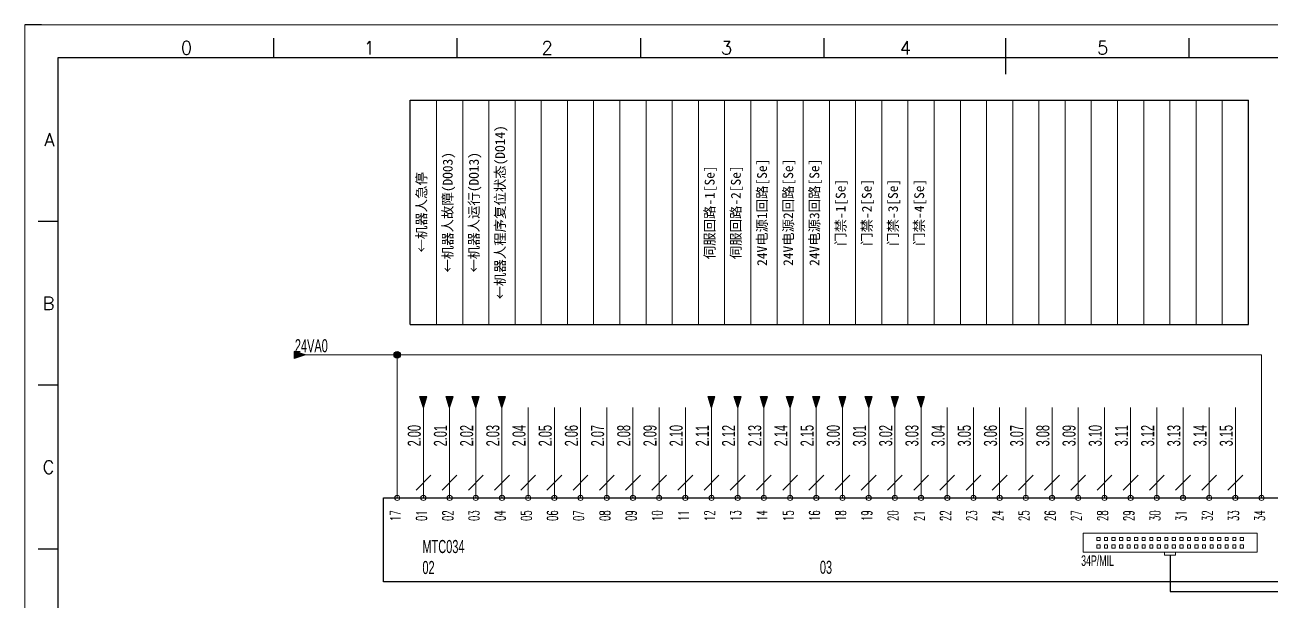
# Model space of a CAD drawing. Extents: x 49673 to 52330, y -5620 to -4375.
# Drawn here: x 50010.3 to 50200.6, y -5244.4 to -5156.4 of the extents above; entities that cross this region are included whole.
import ezdxf
from ezdxf.enums import TextEntityAlignment as Align

# ---------------------------------------------------------------- set-up
doc = ezdxf.new("R2010")
doc.units = 0
doc.header["$MEASUREMENT"] = 0
doc.layers.add('AE_BOR', color=1, linetype='Continuous')
doc.layers.add('细实线层', color=7, linetype='Continuous')
doc.layers.add('Dimension', color=3, linetype='Continuous', lineweight=13)
doc.styles.get("Standard").update_dxf_attribs({"font": 'txt.shx'})
doc.styles.add('WD', font='simplex.shx', dxfattribs={"bigfont": 'gbcbig.shx'})
doc.styles.add('样式 8', font='arial.ttf')

# ---------------------------------------------------------------- blocks, each defined once
blk = doc.blocks.new('电控横A4')
for p, q in [((292, -5), (5, -5)), ((5, -5), (5, -205))]:
    blk.add_line(p, q)
at = {"layer": 'AE_BOR', "lineweight": 30}
blk.add_line((2.53, 0), (0, 0), dxfattribs=at)
at = {"layer": 'AE_BOR', "color": 1, "lineweight": 15}
for p, q in [((0, 0), (297, 0)), ((0, -210), (0, 0))]:
    blk.add_line(p, q, dxfattribs=at)
at = {"layer": 'AE_BOR'}
for p, q in [((38.03, -5), (38.03, -2)), ((66.03, -5), (66.03, -2)), ((94.03, -5), (94.03, -2)), ((122.03, -5), (122.03, -2)), ((149.78, -5), (149.78, -2)), ((177.78, -5), (177.78, -2)), ((5, -30), (2, -30)), ((5, -55), (2, -55)), ((5, -80), (2, -80))]:
    blk.add_line(p, q, dxfattribs=at)
at = {"layer": 'AE_BOR', "color": 2, "lineweight": 30}
blk.add_line((149.78, -7.5), (149.78, -2.5), dxfattribs=at)
at = {"layer": 'AE_BOR', "style": 'WD'}
for s, p in [('0', (24.67, -4.5)), ('1', (52.6, -4.5)), ('2', (79.75, -4.5)), ('3', (107.15, -4.5)), ('4', (134.45, -4.5)), ('5', (164.59, -4.5))]:
    blk.add_text(s, height=2, dxfattribs=at).set_placement(p, align=Align.CENTER)
for s, p in [('A', (4.5, -17.5)), ('B', (4.5, -42.5)), ('C', (4.5, -67.5))]:
    blk.add_text(s, height=2, dxfattribs=at).set_placement(p, align=Align.MIDDLE_RIGHT)

msp = doc.modelspace()

# ---------------------------------------------------------------- hatches: boundary and pattern name
for points in [[(50053.05, -5206.8), (50051.4, -5206.27), (50051.4, -5207.33)], [(50071.12, -5214.8), (50070.59, -5213.15), (50071.65, -5213.15)], [(50075.12, -5214.8), (50074.59, -5213.15), (50075.65, -5213.15)], [(50079.12, -5214.8), (50078.59, -5213.15), (50079.65, -5213.15)], [(50083.12, -5214.8), (50082.59, -5213.15), (50083.65, -5213.15)], [(50115.12, -5214.8), (50114.59, -5213.15), (50115.65, -5213.15)], [(50119.12, -5214.8), (50118.59, -5213.15), (50119.65, -5213.15)], [(50123.12, -5214.8), (50122.59, -5213.15), (50123.65, -5213.15)], [(50127.12, -5214.8), (50126.59, -5213.15), (50127.65, -5213.15)], [(50131.12, -5214.8), (50130.59, -5213.15), (50131.65, -5213.15)], [(50135.12, -5214.8), (50134.59, -5213.15), (50135.65, -5213.15)], [(50139.12, -5214.8), (50138.59, -5213.15), (50139.65, -5213.15)], [(50143.12, -5214.8), (50142.59, -5213.15), (50143.65, -5213.15)], [(50147.12, -5214.8), (50146.59, -5213.15), (50147.65, -5213.15)]]:
    msp.add_hatch(color=256).paths.add_polyline_path(points)
at = {"lineweight": -2}
h = msp.add_hatch(color=0, dxfattribs=at)
edge = h.paths.add_edge_path()
edge.add_arc((50067.12, -5206.8), 0.5, 0, 360)

# ---------------------------------------------------------------- linework, layer by layer
for p, q in [((50053.05, -5206.8), (50051.4, -5206.27)), ((50053.05, -5206.8), (50051.4, -5207.33)), ((50071.12, -5214.8), (50070.59, -5213.15)), ((50071.12, -5214.8), (50071.65, -5213.15)), ((50075.12, -5214.8), (50074.59, -5213.15)), ((50075.12, -5214.8), (50075.65, -5213.15)), ((50079.12, -5214.8), (50078.59, -5213.15)), ((50079.12, -5214.8), (50079.65, -5213.15)), ((50083.12, -5214.8), (50082.59, -5213.15)), ((50083.12, -5214.8), (50083.65, -5213.15)), ((50115.12, -5214.8), (50114.59, -5213.15)), ((50115.12, -5214.8), (50115.65, -5213.15)), ((50119.12, -5214.8), (50118.59, -5213.15)), ((50119.12, -5214.8), (50119.65, -5213.15)), ((50123.12, -5214.8), (50122.59, -5213.15)), ((50123.12, -5214.8), (50123.65, -5213.15)), ((50127.12, -5214.8), (50126.59, -5213.15)), ((50127.12, -5214.8), (50127.65, -5213.15)), ((50131.12, -5214.8), (50130.59, -5213.15)), ((50131.12, -5214.8), (50131.65, -5213.15)), ((50135.12, -5214.8), (50134.59, -5213.15)), ((50135.12, -5214.8), (50135.65, -5213.15)), ((50139.12, -5214.8), (50138.59, -5213.15)), ((50139.12, -5214.8), (50139.65, -5213.15)), ((50143.12, -5214.8), (50142.59, -5213.15)), ((50143.12, -5214.8), (50143.65, -5213.15)), ((50147.12, -5214.8), (50146.59, -5213.15)), ((50147.12, -5214.8), (50147.65, -5213.15)), ((50185.15, -5237.38), (50185.15, -5242.89)), ((50185.15, -5242.89), (50215.24, -5242.89))]:
    msp.add_line(p, q)
at = {"lineweight": 0}
for p, q in [((50051.4, -5206.27), (50051.4, -5207.33)), ((50053.05, -5206.8), (50067.12, -5206.8)), ((50067.12, -5206.8), (50067.12, -5228.62)), ((50071.65, -5213.15), (50070.59, -5213.15)), ((50075.65, -5213.15), (50074.59, -5213.15)), ((50079.65, -5213.15), (50078.59, -5213.15)), ((50083.65, -5213.15), (50082.59, -5213.15)), ((50115.65, -5213.15), (50114.59, -5213.15)), ((50119.65, -5213.15), (50118.59, -5213.15)), ((50123.65, -5213.15), (50122.59, -5213.15)), ((50127.65, -5213.15), (50126.59, -5213.15)), ((50131.65, -5213.15), (50130.59, -5213.15)), ((50135.65, -5213.15), (50134.59, -5213.15)), ((50139.65, -5213.15), (50138.59, -5213.15)), ((50143.65, -5213.15), (50142.59, -5213.15)), ((50147.65, -5213.15), (50146.59, -5213.15)), ((50071.12, -5214.8), (50071.12, -5228.62)), ((50075.12, -5214.8), (50075.12, -5228.62)), ((50079.12, -5214.8), (50079.12, -5228.62)), ((50083.12, -5214.8), (50083.12, -5228.62)), ((50087.12, -5214.8), (50087.12, -5228.62)), ((50091.12, -5214.8), (50091.12, -5228.62)), ((50095.12, -5214.8), (50095.12, -5228.62)), ((50099.12, -5214.8), (50099.12, -5228.62)), ((50103.12, -5214.8), (50103.12, -5228.62)), ((50107.12, -5214.8), (50107.12, -5228.62)), ((50111.12, -5214.8), (50111.12, -5228.62)), ((50115.12, -5214.8), (50115.12, -5228.62)), ((50119.12, -5214.8), (50119.12, -5228.62)), ((50123.12, -5214.8), (50123.12, -5228.62)), ((50127.12, -5214.8), (50127.12, -5228.62)), ((50131.12, -5214.8), (50131.12, -5228.62)), ((50135.12, -5214.8), (50135.12, -5228.62)), ((50139.12, -5214.8), (50139.12, -5228.62)), ((50143.12, -5214.8), (50143.12, -5228.62)), ((50147.12, -5214.8), (50147.12, -5228.62)), ((50151.12, -5214.8), (50151.12, -5228.62)), ((50155.12, -5214.8), (50155.12, -5228.62)), ((50159.12, -5214.8), (50159.12, -5228.62)), ((50163.12, -5214.8), (50163.12, -5228.62)), ((50167.12, -5214.8), (50167.12, -5228.62)), ((50171.12, -5214.8), (50171.12, -5228.62)), ((50175.12, -5214.8), (50175.12, -5228.62)), ((50179.12, -5214.8), (50179.12, -5228.62)), ((50183.12, -5214.8), (50183.12, -5228.62)), ((50187.12, -5214.8), (50187.12, -5228.62)), ((50191.12, -5214.8), (50191.12, -5228.62)), ((50195.12, -5214.8), (50195.12, -5228.62)), ((50199.12, -5214.8), (50199.12, -5228.62))]:
    msp.add_line(p, q, dxfattribs=at)
msp.add_lwpolyline([(50065.03, -5228.62), (50202.43, -5228.62), (50202.43, -5241.42), (50065.03, -5241.42)], close=True)
for points in [[(50171.88, -5234.02), (50198.43, -5234.02), (50198.43, -5236.9), (50171.88, -5236.9)], [(50173.97, -5235.13), (50173.97, -5234.65), (50174.45, -5234.65), (50174.45, -5235.13)], [(50175.12, -5235.13), (50175.12, -5234.65), (50175.6, -5234.65), (50175.6, -5235.13)], [(50176.27, -5235.13), (50176.27, -5234.65), (50176.75, -5234.65), (50176.75, -5235.13)], [(50177.43, -5235.13), (50177.43, -5234.65), (50177.91, -5234.65), (50177.91, -5235.13)], [(50178.58, -5235.13), (50178.58, -5234.65), (50179.06, -5234.65), (50179.06, -5235.13)], [(50179.73, -5235.13), (50179.73, -5234.65), (50180.21, -5234.65), (50180.21, -5235.13)], [(50180.88, -5235.13), (50180.88, -5234.65), (50181.36, -5234.65), (50181.36, -5235.13)], [(50182.03, -5235.13), (50182.03, -5234.65), (50182.51, -5234.65), (50182.51, -5235.13)], [(50183.19, -5235.13), (50183.19, -5234.65), (50183.67, -5234.65), (50183.67, -5235.13)], [(50184.34, -5235.13), (50184.34, -5234.65), (50184.82, -5234.65), (50184.82, -5235.13)], [(50185.49, -5235.13), (50185.49, -5234.65), (50185.97, -5234.65), (50185.97, -5235.13)], [(50186.64, -5235.13), (50186.64, -5234.65), (50187.12, -5234.65), (50187.12, -5235.13)], [(50187.79, -5235.13), (50187.79, -5234.65), (50188.27, -5234.65), (50188.27, -5235.13)], [(50188.95, -5235.13), (50188.95, -5234.65), (50189.43, -5234.65), (50189.43, -5235.13)], [(50190.1, -5235.13), (50190.1, -5234.65), (50190.58, -5234.65), (50190.58, -5235.13)], [(50191.25, -5235.13), (50191.25, -5234.65), (50191.73, -5234.65), (50191.73, -5235.13)], [(50192.4, -5235.13), (50192.4, -5234.65), (50192.88, -5234.65), (50192.88, -5235.13)], [(50193.55, -5235.13), (50193.55, -5234.65), (50194.03, -5234.65), (50194.03, -5235.13)], [(50194.71, -5235.13), (50194.71, -5234.65), (50195.19, -5234.65), (50195.19, -5235.13)], [(50195.86, -5235.13), (50195.86, -5234.65), (50196.34, -5234.65), (50196.34, -5235.13)], [(50173.97, -5236.28), (50173.97, -5235.8), (50174.45, -5235.8), (50174.45, -5236.28)], [(50175.12, -5236.28), (50175.12, -5235.8), (50175.6, -5235.8), (50175.6, -5236.28)], [(50176.27, -5236.28), (50176.27, -5235.8), (50176.75, -5235.8), (50176.75, -5236.28)], [(50177.43, -5236.28), (50177.43, -5235.8), (50177.91, -5235.8), (50177.91, -5236.28)], [(50178.58, -5236.28), (50178.58, -5235.8), (50179.06, -5235.8), (50179.06, -5236.28)], [(50179.73, -5236.28), (50179.73, -5235.8), (50180.21, -5235.8), (50180.21, -5236.28)], [(50180.88, -5236.28), (50180.88, -5235.8), (50181.36, -5235.8), (50181.36, -5236.28)], [(50182.03, -5236.28), (50182.03, -5235.8), (50182.51, -5235.8), (50182.51, -5236.28)], [(50183.19, -5236.28), (50183.19, -5235.8), (50183.67, -5235.8), (50183.67, -5236.28)], [(50184.31, -5237.38), (50184.31, -5236.9), (50185.99, -5236.9), (50185.99, -5237.38)], [(50184.34, -5236.28), (50184.34, -5235.8), (50184.82, -5235.8), (50184.82, -5236.28)], [(50185.49, -5236.28), (50185.49, -5235.8), (50185.97, -5235.8), (50185.97, -5236.28)], [(50186.64, -5236.28), (50186.64, -5235.8), (50187.12, -5235.8), (50187.12, -5236.28)], [(50187.79, -5236.28), (50187.79, -5235.8), (50188.27, -5235.8), (50188.27, -5236.28)], [(50188.95, -5236.28), (50188.95, -5235.8), (50189.43, -5235.8), (50189.43, -5236.28)], [(50190.1, -5236.28), (50190.1, -5235.8), (50190.58, -5235.8), (50190.58, -5236.28)], [(50191.25, -5236.28), (50191.25, -5235.8), (50191.73, -5235.8), (50191.73, -5236.28)], [(50192.4, -5236.28), (50192.4, -5235.8), (50192.88, -5235.8), (50192.88, -5236.28)], [(50193.55, -5236.28), (50193.55, -5235.8), (50194.03, -5235.8), (50194.03, -5236.28)], [(50194.71, -5236.28), (50194.71, -5235.8), (50195.19, -5235.8), (50195.19, -5236.28)], [(50195.86, -5236.28), (50195.86, -5235.8), (50196.34, -5235.8), (50196.34, -5236.28)]]:
    msp.add_lwpolyline(points, close=True, dxfattribs=at)
at = {"color": 0, "lineweight": -2}
msp.add_circle((50067.12, -5206.8), 0.5, dxfattribs=at)
at = {"lineweight": 0}
for centre in [(50067.12, -5228.62), (50071.12, -5228.62), (50075.12, -5228.62), (50079.12, -5228.62), (50083.12, -5228.62), (50087.12, -5228.62), (50091.12, -5228.62), (50095.12, -5228.62), (50099.12, -5228.62), (50103.12, -5228.62), (50107.12, -5228.62), (50111.12, -5228.62), (50115.12, -5228.62), (50119.12, -5228.62), (50123.12, -5228.62), (50127.12, -5228.62), (50131.12, -5228.62), (50135.12, -5228.62), (50139.12, -5228.62), (50143.12, -5228.62), (50147.12, -5228.62), (50151.12, -5228.62), (50155.12, -5228.62), (50159.12, -5228.62), (50163.12, -5228.62), (50167.12, -5228.62), (50171.12, -5228.62), (50175.12, -5228.62), (50179.12, -5228.62), (50183.12, -5228.62), (50187.12, -5228.62), (50191.12, -5228.62), (50195.12, -5228.62), (50199.12, -5228.62)]:
    msp.add_circle(centre, 0.4, dxfattribs=at)
at = {"layer": 'Defpoints', "color": 8, "lineweight": 0}
for p, q in [((50073.12, -5202.17), (50073.12, -5167.9)), ((50077.12, -5202.17), (50077.12, -5167.9)), ((50081.12, -5202.17), (50081.12, -5167.9)), ((50085.12, -5202.17), (50085.12, -5167.9)), ((50089.12, -5202.17), (50089.12, -5167.9)), ((50093.12, -5202.17), (50093.12, -5167.9)), ((50097.12, -5202.17), (50097.12, -5167.9)), ((50101.12, -5202.17), (50101.12, -5167.9)), ((50105.12, -5202.17), (50105.12, -5167.9)), ((50109.12, -5202.17), (50109.12, -5167.9)), ((50113.12, -5202.17), (50113.12, -5167.9)), ((50117.12, -5202.17), (50117.12, -5167.9)), ((50121.12, -5202.17), (50121.12, -5167.9)), ((50125.12, -5202.17), (50125.12, -5167.9)), ((50129.12, -5202.17), (50129.12, -5167.9)), ((50133.12, -5202.17), (50133.12, -5167.9)), ((50137.12, -5202.17), (50137.12, -5167.9)), ((50141.12, -5202.17), (50141.12, -5167.9)), ((50145.12, -5202.17), (50145.12, -5167.9)), ((50149.12, -5202.17), (50149.12, -5167.9)), ((50153.12, -5202.17), (50153.12, -5167.9)), ((50157.12, -5202.17), (50157.12, -5167.9)), ((50161.12, -5202.17), (50161.12, -5167.9)), ((50165.12, -5202.17), (50165.12, -5167.9)), ((50169.12, -5202.17), (50169.12, -5167.9)), ((50173.12, -5202.17), (50173.12, -5167.9)), ((50177.12, -5202.17), (50177.12, -5167.9)), ((50181.12, -5202.17), (50181.12, -5167.9)), ((50185.12, -5202.17), (50185.12, -5167.9)), ((50189.12, -5202.17), (50189.12, -5167.9)), ((50193.12, -5202.17), (50193.12, -5167.9))]:
    msp.add_line(p, q, dxfattribs=at)
at = {"layer": 'Dimension', "lineweight": -2}
for p, q in [((50069.12, -5202.17), (50069.12, -5167.9)), ((50069.12, -5167.9), (50073.12, -5167.9)), ((50073.12, -5167.9), (50077.12, -5167.9)), ((50077.12, -5167.9), (50081.12, -5167.9)), ((50081.12, -5167.9), (50085.12, -5167.9)), ((50085.12, -5167.9), (50089.12, -5167.9)), ((50089.12, -5167.9), (50093.12, -5167.9)), ((50093.12, -5167.9), (50097.12, -5167.9)), ((50097.12, -5167.9), (50101.12, -5167.9)), ((50101.12, -5167.9), (50105.12, -5167.9)), ((50105.12, -5167.9), (50109.12, -5167.9)), ((50109.12, -5167.9), (50113.12, -5167.9)), ((50113.12, -5167.9), (50117.12, -5167.9)), ((50117.12, -5167.9), (50121.12, -5167.9)), ((50121.12, -5167.9), (50125.12, -5167.9)), ((50125.12, -5167.9), (50129.12, -5167.9)), ((50129.12, -5167.9), (50133.12, -5167.9)), ((50133.12, -5167.9), (50137.12, -5167.9)), ((50137.12, -5167.9), (50141.12, -5167.9)), ((50141.12, -5167.9), (50145.12, -5167.9)), ((50145.12, -5167.9), (50149.12, -5167.9)), ((50149.12, -5167.9), (50153.12, -5167.9)), ((50153.12, -5167.9), (50157.12, -5167.9)), ((50157.12, -5167.9), (50161.12, -5167.9)), ((50161.12, -5167.9), (50165.12, -5167.9)), ((50165.12, -5167.9), (50169.12, -5167.9)), ((50169.12, -5167.9), (50173.12, -5167.9)), ((50173.12, -5167.9), (50177.12, -5167.9)), ((50177.12, -5167.9), (50181.12, -5167.9)), ((50181.12, -5167.9), (50185.12, -5167.9)), ((50185.12, -5167.9), (50189.12, -5167.9)), ((50189.12, -5167.9), (50193.12, -5167.9)), ((50193.12, -5167.9), (50197.12, -5167.9)), ((50197.12, -5202.17), (50197.12, -5167.9)), ((50069.12, -5202.17), (50073.12, -5202.17)), ((50073.12, -5202.17), (50077.12, -5202.17)), ((50077.12, -5202.17), (50081.12, -5202.17)), ((50081.12, -5202.17), (50085.12, -5202.17)), ((50085.12, -5202.17), (50089.12, -5202.17)), ((50089.12, -5202.17), (50093.12, -5202.17)), ((50093.12, -5202.17), (50097.12, -5202.17)), ((50097.12, -5202.17), (50101.12, -5202.17)), ((50101.12, -5202.17), (50105.12, -5202.17)), ((50105.12, -5202.17), (50109.12, -5202.17)), ((50109.12, -5202.17), (50113.12, -5202.17)), ((50113.12, -5202.17), (50117.12, -5202.17)), ((50117.12, -5202.17), (50121.12, -5202.17)), ((50121.12, -5202.17), (50125.12, -5202.17)), ((50125.12, -5202.17), (50129.12, -5202.17)), ((50129.12, -5202.17), (50133.12, -5202.17)), ((50133.12, -5202.17), (50137.12, -5202.17)), ((50137.12, -5202.17), (50141.12, -5202.17)), ((50141.12, -5202.17), (50145.12, -5202.17)), ((50145.12, -5202.17), (50149.12, -5202.17)), ((50149.12, -5202.17), (50153.12, -5202.17)), ((50153.12, -5202.17), (50157.12, -5202.17)), ((50157.12, -5202.17), (50161.12, -5202.17)), ((50161.12, -5202.17), (50165.12, -5202.17)), ((50165.12, -5202.17), (50169.12, -5202.17)), ((50169.12, -5202.17), (50173.12, -5202.17)), ((50173.12, -5202.17), (50177.12, -5202.17)), ((50177.12, -5202.17), (50181.12, -5202.17)), ((50181.12, -5202.17), (50185.12, -5202.17)), ((50185.12, -5202.17), (50189.12, -5202.17)), ((50189.12, -5202.17), (50193.12, -5202.17)), ((50193.12, -5202.17), (50197.12, -5202.17))]:
    msp.add_line(p, q, dxfattribs=at)
at = {"layer": 'Dimension', "lineweight": 0}
for p, q in [((50072.25, -5225.16), (50069.99, -5227.42)), ((50076.25, -5225.16), (50073.99, -5227.42)), ((50080.25, -5225.16), (50077.99, -5227.42)), ((50084.25, -5225.16), (50081.99, -5227.42)), ((50088.25, -5225.16), (50085.99, -5227.42)), ((50092.25, -5225.16), (50089.99, -5227.42)), ((50096.25, -5225.16), (50093.99, -5227.42)), ((50100.25, -5225.16), (50097.99, -5227.42)), ((50104.25, -5225.16), (50101.99, -5227.42)), ((50108.25, -5225.16), (50105.99, -5227.42)), ((50112.25, -5225.16), (50109.99, -5227.42)), ((50116.25, -5225.16), (50113.99, -5227.42)), ((50120.25, -5225.16), (50117.99, -5227.42)), ((50124.25, -5225.16), (50121.99, -5227.42)), ((50128.25, -5225.16), (50125.99, -5227.42)), ((50132.25, -5225.16), (50129.99, -5227.42)), ((50136.25, -5225.16), (50133.99, -5227.42)), ((50140.25, -5225.16), (50137.99, -5227.42)), ((50144.25, -5225.16), (50141.99, -5227.42)), ((50148.25, -5225.16), (50145.99, -5227.42)), ((50152.25, -5225.16), (50149.99, -5227.42)), ((50156.25, -5225.16), (50153.99, -5227.42)), ((50160.25, -5225.16), (50157.99, -5227.42)), ((50164.25, -5225.16), (50161.99, -5227.42)), ((50168.25, -5225.16), (50165.99, -5227.42)), ((50172.25, -5225.16), (50169.99, -5227.42)), ((50176.25, -5225.16), (50173.99, -5227.42)), ((50180.25, -5225.16), (50177.99, -5227.42)), ((50184.25, -5225.16), (50181.99, -5227.42)), ((50188.25, -5225.16), (50185.99, -5227.42)), ((50192.25, -5225.16), (50189.99, -5227.42)), ((50196.25, -5225.16), (50193.99, -5227.42))]:
    msp.add_line(p, q, dxfattribs=at)
at = {"layer": '细实线层', "lineweight": 0}
for q in [(50063.12, -5206.8), (50199.12, -5214.8)]:
    msp.add_line((50199.12, -5206.8), q, dxfattribs=at)

# ---------------------------------------------------------------- block references
msp.add_blockref('电控横A4', (50010.27, -5156.44))

# ---------------------------------------------------------------- texts
at = {"lineweight": 0, "style": 'WD', "width": 0.6}
for s, p in [('17', (50067.64, -5230.51)), ('01', (50071.64, -5230.51)), ('02', (50075.64, -5230.51)), ('03', (50079.64, -5230.51)), ('04', (50083.64, -5230.51)), ('05', (50087.64, -5230.51)), ('06', (50091.64, -5230.51)), ('07', (50095.64, -5230.51)), ('08', (50099.64, -5230.51)), ('09', (50103.64, -5230.51)), ('10', (50107.64, -5230.51)), ('11', (50111.64, -5230.51)), ('12', (50115.64, -5230.51)), ('13', (50119.64, -5230.51)), ('14', (50123.64, -5230.51)), ('15', (50127.64, -5230.51)), ('16', (50131.64, -5230.51)), ('18', (50135.64, -5230.51)), ('19', (50139.64, -5230.51)), ('20', (50143.64, -5230.51)), ('21', (50147.64, -5230.51)), ('22', (50151.64, -5230.51)), ('23', (50155.64, -5230.51)), ('24', (50159.64, -5230.51)), ('25', (50163.64, -5230.51)), ('26', (50167.64, -5230.51)), ('27', (50171.64, -5230.51)), ('28', (50175.64, -5230.51)), ('29', (50179.64, -5230.51)), ('30', (50183.64, -5230.51)), ('31', (50187.64, -5230.51)), ('32', (50191.64, -5230.51)), ('33', (50195.64, -5230.51)), ('34', (50199.64, -5230.51))]:
    msp.add_text(s, height=1.6, rotation=90, dxfattribs=at).set_placement(p, align=Align.RIGHT)
at = {"layer": 'Dimension', "lineweight": 0, "style": '样式 8', "width": 0.6}
msp.add_text('24VA0', height=2, dxfattribs=at).set_placement((50056.52, -5206.4), align=Align.RIGHT)
at = {"layer": 'Dimension', "color": 3, "lineweight": 0, "style": '样式 8', "width": 0.6}
for s, p in [('2.00', (50070.72, -5217.49)), ('2.01', (50074.72, -5217.49)), ('2.02', (50078.72, -5217.49)), ('2.03', (50082.72, -5217.49)), ('2.04', (50086.72, -5217.49)), ('2.05', (50090.72, -5217.49)), ('2.06', (50094.72, -5217.49)), ('2.07', (50098.72, -5217.49)), ('2.08', (50102.72, -5217.49)), ('2.09', (50106.72, -5217.49)), ('2.10', (50110.72, -5217.49)), ('2.11', (50114.72, -5217.49)), ('2.12', (50118.72, -5217.49)), ('2.13', (50122.72, -5217.49)), ('2.14', (50126.72, -5217.49)), ('2.15', (50130.72, -5217.49)), ('3.00', (50134.72, -5217.49)), ('3.01', (50138.72, -5217.49)), ('3.02', (50142.72, -5217.49)), ('3.03', (50146.72, -5217.49)), ('3.04', (50150.72, -5217.49)), ('3.05', (50154.72, -5217.49)), ('3.06', (50158.72, -5217.49)), ('3.07', (50162.72, -5217.49)), ('3.08', (50166.72, -5217.49)), ('3.09', (50170.72, -5217.49)), ('3.10', (50174.72, -5217.49)), ('3.11', (50178.72, -5217.49)), ('3.12', (50182.72, -5217.49)), ('3.13', (50186.72, -5217.49)), ('3.14', (50190.72, -5217.49)), ('3.15', (50194.72, -5217.49))]:
    msp.add_text(s, height=2, rotation=90, dxfattribs=at).set_placement(p, align=Align.RIGHT)
for s, height, p in [('MTC034', 2, (50070.97, -5237.04)), ('02', 2, (50070.97, -5240.24)), ('34P/MIL', 1.6, (50171.57, -5238.99))]:
    msp.add_text(s, height=height, dxfattribs=at).set_placement(p)
msp.add_text('03', height=2, dxfattribs=at).set_placement((50133.53, -5240.2), align=Align.RIGHT)
at = {"layer": 'Dimension', "color": 0, "lineweight": 0, "char_height": 1.5, "width": 32.3412, "attachment_point": 2, "rotation": 90}
for s, insert in [('{\\f宋体|b0|i0|c134|p0;←机器人程序复位状态(DO14)}', (50082.08, -5185.04)), ('{\\f宋体|b0|i0|c134|p0;←机器人故障(DO03)}', (50074.08, -5185.04)), ('{\\f宋体|b0|i0|c134|p0;←机器人运行(DO13)}', (50078.08, -5185.04)), ('{\\f宋体|b0|i0|c134|p0;24V电源1回路[Se]}', (50122.08, -5185.04)), ('{\\f宋体|b0|i0|c134|p0;24V电源2回路[Se]}', (50126.08, -5185.04)), ('{\\f宋体|b0|i0|c134|p0;24V电源3回路[Se]}', (50130.08, -5185.04)), ('{\\f宋体|b0|i0|c134|p0;←机器人急停}', (50070.08, -5185.04)), ('{\\f宋体|b0|i0|c134|p0;伺服回路-1[Se]}', (50114.08, -5185.04)), ('{\\f宋体|b0|i0|c134|p0;伺服回路-2[Se]}', (50118.08, -5185.04)), ('{\\f宋体|b0|i0|c134|p0;门禁-1[Se]}', (50134.08, -5185.04)), ('{\\f宋体|b0|i0|c134|p0;门禁-2[Se]}', (50138.08, -5185.04)), ('{\\f宋体|b0|i0|c134|p0;门禁-3[Se]}', (50142.08, -5185.04)), ('{\\f宋体|b0|i0|c134|p0;门禁-4[Se]}', (50146.08, -5185.04))]:
    msp.add_mtext(s, dxfattribs=dict(at, insert=insert))

doc.saveas('drawing.dxf')
